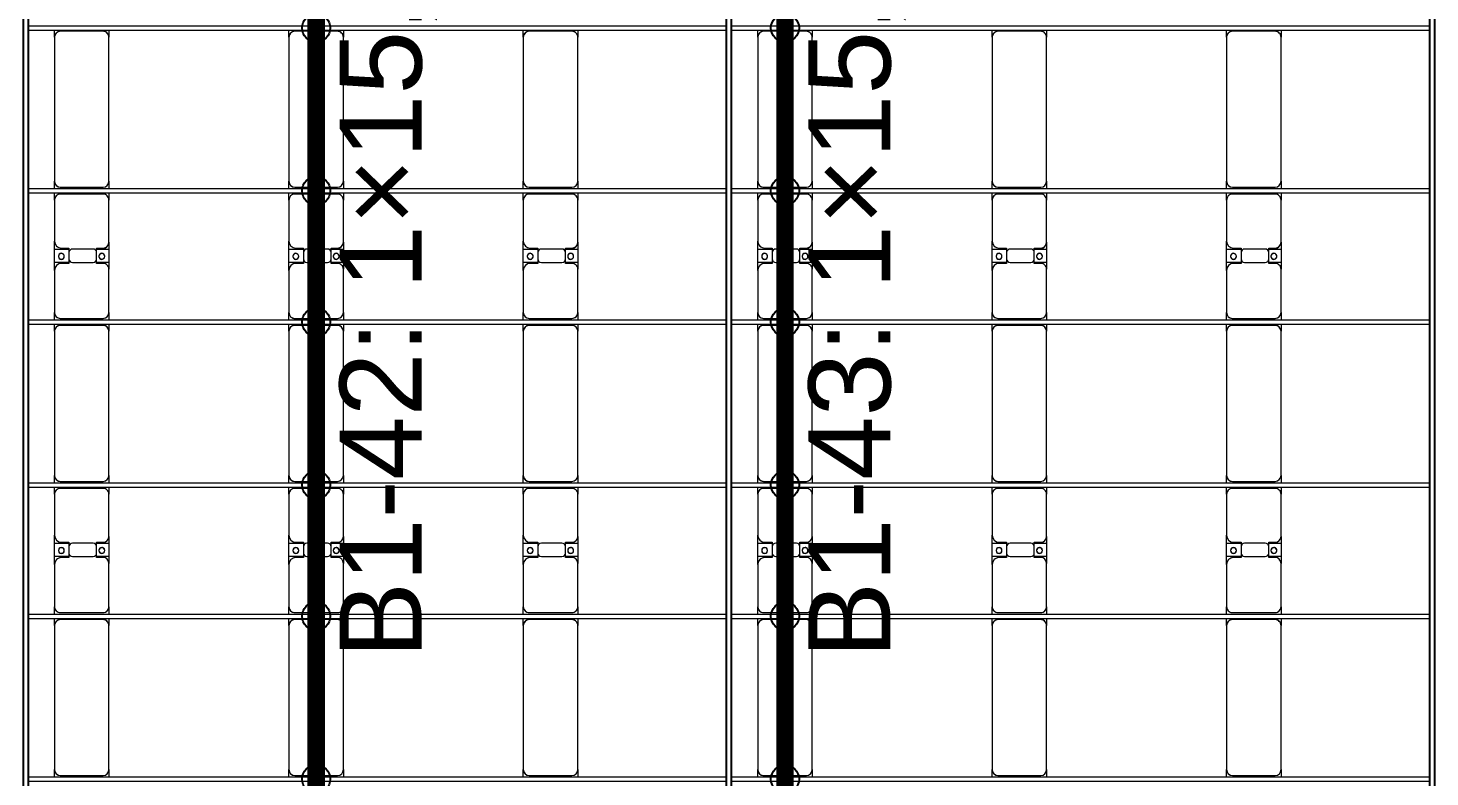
# Model space of a CAD drawing. Header units: millimetres. Extents: x -496478 to -186190, y -204059 to -87354.
# Drawn here: x -483192 to -471231, y -137444 to -131054 of the extents above; entities that cross this region are included whole.
import ezdxf

# ---------------------------------------------------------------- set-up
doc = ezdxf.new("R2010")
doc.units = ezdxf.units.MM
for name, color, linetype, lineweight in [('A-DETL-MBND', 5, 'Continuous', 9), ('A-GENM', 13, 'Continuous', 9), ('S-BEAM', 12, 'Continuous', 9)]:
    doc.layers.add(name, color=color, linetype=linetype, lineweight=lineweight)
doc.layers.add('GC-GHI CHU', color=2, linetype='Continuous')
doc.layers.add('GC-HOP 40x60 GIA CUONG', color=1, linetype='Continuous')
doc.styles.add('GC_VN', font='arial.ttf')

# ---------------------------------------------------------------- blocks, each defined once
blk = doc.blocks.new('Dầm C52 - Dầm C52-24978-BỐ TRÍ KHUNG KẾT CẤU BÈ PIN 01')
at = {"layer": 'S-BEAM', "color": 1}
for p, q in [((81389, 20), (87349, 20)), ((87389, 20), (93349, 20)), ((87349, -20), (81389, -20)), ((93349, -20), (87389, -20))]:
    blk.add_line(p, q, dxfattribs=at)
blk = doc.blocks.new('Dai phao do pin - DẢI PHAO ĐỠ PIN-V111-BỐ TRÍ KHUNG KẾT CẤU BÈ PIN 01')
at = {"layer": 'A-DETL-MBND', "color": 8}
for p, q in [((59558, 242), (59620, 242)), ((60850, 242), (59620, 242)), ((60850, 242), (60908, 242)), ((60948, 242), (61010, 242)), ((61370, 242), (61010, 242)), ((61370, 242), (61552, 242)), ((61438, 242), (61620, 242)), ((61438, 118), (61438, 242)), ((61552, 242), (61552, 118)), ((61970, 242), (61620, 242)), ((61970, 242), (62028, 242)), ((62068, 242), (62130, 242)), ((63360, 242), (62130, 242)), ((63360, 242), (63418, 242)), ((63458, 242), (63520, 242)), ((63880, 242), (63520, 242)), ((63880, 242), (64062, 242)), ((63948, 242), (64130, 242)), ((63948, 118), (63948, 242)), ((64062, 242), (64062, 118)), ((64480, 242), (64130, 242)), ((64480, 242), (64538, 242)), ((64578, 242), (64640, 242)), ((65870, 242), (64640, 242)), ((65870, 242), (65928, 242)), ((59570, 192), (59570, -173)), ((60900, -173), (60900, 192)), ((60960, 192), (60960, -173)), ((61430, 118), (61430, 182)), ((61560, 182), (61560, 118)), ((62020, -173), (62020, 192)), ((62080, 192), (62080, -173)), ((63410, -173), (63410, 192)), ((63470, 192), (63470, -173)), ((63940, 118), (63940, 182)), ((64070, 182), (64070, 118)), ((64530, -173), (64530, 192)), ((64590, 192), (64590, -173)), ((65920, -173), (65920, 192)), ((61522, 118), (61430, 118)), ((61438, 88), (61438, -88)), ((61560, 118), (61468, 118)), ((61552, -88), (61552, 88)), ((64032, 118), (63940, 118)), ((63948, 88), (63948, -88)), ((64070, 118), (63978, 118)), ((64062, -88), (64062, 88)), ((61430, -173), (61430, -118)), ((61430, -118), (61522, -118)), ((61438, -223), (61438, -118)), ((61468, -118), (61560, -118)), ((61552, -118), (61552, -223)), ((61560, -118), (61560, -173)), ((63940, -173), (63940, -118)), ((63940, -118), (64032, -118)), ((63948, -223), (63948, -118)), ((63978, -118), (64070, -118)), ((64062, -118), (64062, -223)), ((64070, -118), (64070, -173)), ((59620, -223), (59558, -223)), ((59620, -223), (60850, -223)), ((60908, -223), (60850, -223)), ((61010, -223), (60948, -223)), ((61010, -223), (61380, -223)), ((61552, -223), (61380, -223)), ((61610, -223), (61438, -223)), ((61610, -223), (61970, -223)), ((62028, -223), (61970, -223)), ((62130, -223), (62068, -223)), ((62130, -223), (63360, -223)), ((63418, -223), (63360, -223)), ((63520, -223), (63458, -223)), ((63520, -223), (63890, -223)), ((64062, -223), (63890, -223)), ((64120, -223), (63948, -223)), ((64120, -223), (64480, -223)), ((64538, -223), (64480, -223)), ((64640, -223), (64578, -223)), ((64640, -223), (65870, -223)), ((65928, -223), (65870, -223))]:
    blk.add_line(p, q, dxfattribs=at)
for centre, radius, start, end in [((59620, 192), 50, 90, 180), ((59620, 192), 50, 105, 180), ((60850, 192), 50, 0, 90), ((60850, 192), 50, 15, 90), ((61010, 192), 50, 90, 180), ((61370, 182), 60, 0, 90), ((61620, 182), 60, 90, 180), ((61970, 192), 50, 0, 90), ((62130, 192), 50, 90, 180), ((62130, 192), 50, 105, 180), ((63360, 192), 50, 0, 90), ((63360, 192), 50, 45, 90), ((63520, 192), 50, 90, 180), ((63880, 182), 60, 0, 90), ((64130, 182), 60, 90, 180), ((64480, 192), 50, 0, 90), ((64640, 192), 50, 90, 180), ((64640, 192), 50, 105, 180), ((65870, 192), 50, 0, 90), ((65870, 192), 50, 15, 90), ((61010, 192), 50, 135, 176.4893), ((61370, 182), 60, 0, 45), ((61489, 183), 25, 360, 180), ((61489, 183), 25, 180, 360), ((61491, 183), 25, 0, 180), ((61491, 183), 25, 180, 360), ((61491, 183), 25, 180, 195), ((61620, 182), 60, 135, 180), ((61970, 192), 50, 0, 45), ((63360, 192), 50, 15, 41.9136), ((63520, 192), 50, 135, 176.5279), ((63880, 182), 60, 0, 45), ((63999, 183), 25, 0, 180), ((63999, 183), 25, 180, 360), ((64001, 183), 25, 0, 180), ((64001, 183), 25, 180, 0), ((64001, 183), 25, 180, 195), ((64130, 182), 60, 135, 180), ((64480, 192), 50, 0, 45), ((61468, 88), 30, 90, 180), ((61522, 88), 30, 0, 90), ((63978, 88), 30, 90, 180), ((64032, 88), 30, 0, 90), ((61468, -88), 30, 180, 270), ((61522, -88), 30, 270, 0), ((63978, -88), 30, 180, 270), ((64032, -88), 30, 270, 0), ((59620, -173), 50, 180, 270), ((59620, -173), 50, 180, 270), ((60850, -173), 50, 270, 0), ((60850, -173), 50, 285, 0), ((61010, -173), 50, 180, 270), ((61010, -173), 50, 180, 225), ((61380, -173), 50, 270, 360), ((61380, -173), 50, 315, 0), ((61489, -162), 25, 360, 180), ((61489, -162), 25, 180, 360), ((61491, -162), 25, 0, 180), ((61491, -162), 25, 120, 180), ((61491, -162), 25, 180, 0), ((61491, -162), 25, 75, 105), ((61489, -162), 25, 75, 90), ((61489, -162), 25, 30, 45), ((61489, -162), 25, 360, 15), ((61610, -173), 50, 180, 270), ((61610, -173), 50, 180, 225), ((61970, -173), 50, 270, 0), ((61970, -173), 50, 315, 0), ((62130, -173), 50, 180, 270), ((62130, -173), 50, 180, 270), ((63360, -173), 50, 270, 360), ((63360, -173), 50, 285, 315), ((63360, -173), 50, 318.0756, 360), ((63520, -173), 50, 180, 270), ((63520, -173), 50, 180, 225), ((63890, -173), 50, 270, 0), ((63890, -173), 50, 315, 0), ((63999, -162), 25, 0, 180), ((63999, -162), 25, 180, 0), ((64001, -162), 25, 0, 180), ((64001, -162), 25, 120, 180), ((64001, -162), 25, 180, 360), ((64001, -162), 25, 75, 105), ((63999, -162), 25, 75, 90), ((63999, -162), 25, 30, 45), ((63999, -162), 25, 0, 15), ((64120, -173), 50, 180, 270), ((64120, -173), 50, 180, 225), ((64480, -173), 50, 270, 0), ((64480, -173), 50, 315, 0), ((64640, -173), 50, 180, 270), ((64640, -173), 50, 180, 270), ((65870, -173), 50, 270, 0), ((65870, -173), 50, 285, 0)]:
    blk.add_arc(centre, radius, start, end, dxfattribs=at)
blk = doc.blocks.new('Dai phao do pin - DẢI PHAO ĐỠ PIN-V112-BỐ TRÍ KHUNG KẾT CẤU BÈ PIN 01')
at = {"layer": 'A-DETL-MBND', "color": 8}
for p, q in [((59558, 242), (59620, 242)), ((60850, 242), (59620, 242)), ((60850, 242), (60908, 242)), ((60948, 242), (61010, 242)), ((61370, 242), (61010, 242)), ((61370, 242), (61552, 242)), ((61438, 242), (61620, 242)), ((61438, 118), (61438, 242)), ((61552, 242), (61552, 118)), ((61970, 242), (61620, 242)), ((61970, 242), (62028, 242)), ((62068, 242), (62130, 242)), ((63360, 242), (62130, 242)), ((63360, 242), (63418, 242)), ((63458, 242), (63520, 242)), ((63880, 242), (63520, 242)), ((63880, 242), (64062, 242)), ((63948, 242), (64130, 242)), ((63948, 118), (63948, 242)), ((64062, 242), (64062, 118)), ((64480, 242), (64130, 242)), ((64480, 242), (64538, 242)), ((64578, 242), (64640, 242)), ((65870, 242), (64640, 242)), ((65870, 242), (65928, 242)), ((59570, 192), (59570, -173)), ((60900, -173), (60900, 192)), ((60960, 192), (60960, -173)), ((61430, 118), (61430, 182)), ((61560, 182), (61560, 118)), ((62020, -173), (62020, 192)), ((62080, 192), (62080, -173)), ((63410, -173), (63410, 192)), ((63470, 192), (63470, -173)), ((63940, 118), (63940, 182)), ((64070, 182), (64070, 118)), ((64530, -173), (64530, 192)), ((64590, 192), (64590, -173)), ((65920, -173), (65920, 192)), ((61522, 118), (61430, 118)), ((61438, 88), (61438, -88)), ((61560, 118), (61468, 118)), ((61552, -88), (61552, 88)), ((64032, 118), (63940, 118)), ((63948, 88), (63948, -88)), ((64070, 118), (63978, 118)), ((64062, -88), (64062, 88)), ((61430, -173), (61430, -118)), ((61430, -118), (61522, -118)), ((61438, -223), (61438, -118)), ((61468, -118), (61560, -118)), ((61552, -118), (61552, -223)), ((61560, -118), (61560, -173)), ((63940, -173), (63940, -118)), ((63940, -118), (64032, -118)), ((63948, -223), (63948, -118)), ((63978, -118), (64070, -118)), ((64062, -118), (64062, -223)), ((64070, -118), (64070, -173)), ((59620, -223), (59558, -223)), ((59620, -223), (60850, -223)), ((60908, -223), (60850, -223)), ((61010, -223), (60948, -223)), ((61010, -223), (61380, -223)), ((61552, -223), (61380, -223)), ((61610, -223), (61438, -223)), ((61610, -223), (61970, -223)), ((62028, -223), (61970, -223)), ((62130, -223), (62068, -223)), ((62130, -223), (63360, -223)), ((63418, -223), (63360, -223)), ((63520, -223), (63458, -223)), ((63520, -223), (63890, -223)), ((64062, -223), (63890, -223)), ((64120, -223), (63948, -223)), ((64120, -223), (64480, -223)), ((64538, -223), (64480, -223)), ((64640, -223), (64578, -223)), ((64640, -223), (65870, -223)), ((65928, -223), (65870, -223))]:
    blk.add_line(p, q, dxfattribs=at)
for centre, radius, start, end in [((59620, 192), 50, 90, 180), ((59620, 192), 50, 105, 180), ((60850, 192), 50, 0, 90), ((60850, 192), 50, 15, 90), ((61010, 192), 50, 90, 180), ((61370, 182), 60, 0, 90), ((61620, 182), 60, 90, 180), ((61970, 192), 50, 0, 90), ((62130, 192), 50, 90, 180), ((62130, 192), 50, 105, 180), ((63360, 192), 50, 0, 90), ((63360, 192), 50, 45, 90), ((63520, 192), 50, 90, 180), ((63880, 182), 60, 0, 90), ((64130, 182), 60, 90, 180), ((64480, 192), 50, 0, 90), ((64640, 192), 50, 90, 180), ((64640, 192), 50, 105, 180), ((65870, 192), 50, 0, 90), ((65870, 192), 50, 15, 90), ((61010, 192), 50, 135, 180), ((61370, 182), 60, 0, 45), ((61489, 183), 25, 360, 180), ((61489, 183), 25, 180, 360), ((61491, 183), 25, 0, 180), ((61491, 183), 25, 180, 360), ((61491, 183), 25, 180, 195), ((61620, 182), 60, 135, 180), ((61970, 192), 50, 0, 45), ((63360, 192), 50, 15, 41.8637), ((63520, 192), 50, 135, 180), ((63880, 182), 60, 0, 45), ((63999, 183), 25, 0, 180), ((63999, 183), 25, 180, 360), ((64001, 183), 25, 0, 180), ((64001, 183), 25, 180, 0), ((64001, 183), 25, 180, 195), ((64130, 182), 60, 135, 180), ((64480, 192), 50, 0, 45), ((61468, 88), 30, 90, 180), ((61522, 88), 30, 0, 90), ((63978, 88), 30, 90, 180), ((64032, 88), 30, 0, 90), ((61468, -88), 30, 180, 270), ((61522, -88), 30, 270, 0), ((63978, -88), 30, 180, 270), ((64032, -88), 30, 270, 0), ((59620, -173), 50, 180, 270), ((59620, -173), 50, 180, 270), ((60850, -173), 50, 270, 0), ((60850, -173), 50, 285, 0), ((61010, -173), 50, 180, 270), ((61010, -173), 50, 180, 225), ((61380, -173), 50, 270, 360), ((61380, -173), 50, 315, 0), ((61489, -162), 25, 360, 180), ((61489, -162), 25, 180, 360), ((61491, -162), 25, 0, 180), ((61491, -162), 25, 120, 180), ((61491, -162), 25, 180, 0), ((61491, -162), 25, 75, 105), ((61489, -162), 25, 75, 90), ((61489, -162), 25, 30, 45), ((61489, -162), 25, 360, 15), ((61610, -173), 50, 180, 270), ((61610, -173), 50, 180, 225), ((61970, -173), 50, 270, 0), ((61970, -173), 50, 315, 0), ((62130, -173), 50, 180, 270), ((62130, -173), 50, 180, 270), ((63360, -173), 50, 270, 360), ((63360, -173), 50, 285, 315), ((63360, -173), 50, 318.1256, 360), ((63520, -173), 50, 180, 270), ((63520, -173), 50, 180, 225), ((63890, -173), 50, 270, 0), ((63890, -173), 50, 315, 0), ((63999, -162), 25, 0, 180), ((63999, -162), 25, 180, 0), ((64001, -162), 25, 0, 180), ((64001, -162), 25, 120, 180), ((64001, -162), 25, 180, 360), ((64001, -162), 25, 75, 105), ((63999, -162), 25, 75, 90), ((63999, -162), 25, 30, 45), ((63999, -162), 25, 0, 15), ((64120, -173), 50, 180, 270), ((64120, -173), 50, 180, 225), ((64480, -173), 50, 270, 0), ((64480, -173), 50, 315, 0), ((64640, -173), 50, 180, 270), ((64640, -173), 50, 180, 270), ((65870, -173), 50, 270, 0), ((65870, -173), 50, 285, 0)]:
    blk.add_arc(centre, radius, start, end, dxfattribs=at)
blk = doc.blocks.new('Dai phao do pin - DẢI PHAO ĐỠ PIN-V113-BỐ TRÍ KHUNG KẾT CẤU BÈ PIN 01')
at = {"layer": 'A-DETL-MBND', "color": 8}
for p, q in [((59558, 242), (59620, 242)), ((60850, 242), (59620, 242)), ((60850, 242), (60908, 242)), ((60948, 242), (61010, 242)), ((61370, 242), (61010, 242)), ((61370, 242), (61552, 242)), ((61438, 242), (61620, 242)), ((61438, 118), (61438, 242)), ((61552, 242), (61552, 118)), ((61970, 242), (61620, 242)), ((61970, 242), (62028, 242)), ((62068, 242), (62130, 242)), ((63360, 242), (62130, 242)), ((63360, 242), (63418, 242)), ((63458, 242), (63520, 242)), ((63880, 242), (63520, 242)), ((63880, 242), (64062, 242)), ((63948, 242), (64130, 242)), ((63948, 118), (63948, 242)), ((64062, 242), (64062, 118)), ((64480, 242), (64130, 242)), ((64480, 242), (64538, 242)), ((64578, 242), (64640, 242)), ((65870, 242), (64640, 242)), ((65870, 242), (65928, 242)), ((59570, 192), (59570, -173)), ((60900, -173), (60900, 192)), ((60960, 192), (60960, -173)), ((61430, 118), (61430, 182)), ((61560, 182), (61560, 118)), ((62020, -173), (62020, 192)), ((62080, 192), (62080, -173)), ((63410, -173), (63410, 192)), ((63470, 192), (63470, -173)), ((63940, 118), (63940, 182)), ((64070, 182), (64070, 118)), ((64530, -173), (64530, 192)), ((64590, 192), (64590, -173)), ((65920, -173), (65920, 192)), ((61522, 118), (61430, 118)), ((61438, 88), (61438, -88)), ((61560, 118), (61468, 118)), ((61552, -88), (61552, 88)), ((64032, 118), (63940, 118)), ((63948, 88), (63948, -88)), ((64070, 118), (63978, 118)), ((64062, -88), (64062, 88)), ((61430, -173), (61430, -118)), ((61430, -118), (61522, -118)), ((61438, -223), (61438, -118)), ((61468, -118), (61560, -118)), ((61552, -118), (61552, -223)), ((61560, -118), (61560, -173)), ((63940, -173), (63940, -118)), ((63940, -118), (64032, -118)), ((63948, -223), (63948, -118)), ((63978, -118), (64070, -118)), ((64062, -118), (64062, -223)), ((64070, -118), (64070, -173)), ((59620, -223), (59558, -223)), ((59620, -223), (60850, -223)), ((60908, -223), (60850, -223)), ((61010, -223), (60948, -223)), ((61010, -223), (61380, -223)), ((61552, -223), (61380, -223)), ((61610, -223), (61438, -223)), ((61610, -223), (61970, -223)), ((62028, -223), (61970, -223)), ((62130, -223), (62068, -223)), ((62130, -223), (63360, -223)), ((63418, -223), (63360, -223)), ((63520, -223), (63458, -223)), ((63520, -223), (63890, -223)), ((64062, -223), (63890, -223)), ((64120, -223), (63948, -223)), ((64120, -223), (64480, -223)), ((64538, -223), (64480, -223)), ((64640, -223), (64578, -223)), ((64640, -223), (65870, -223)), ((65928, -223), (65870, -223))]:
    blk.add_line(p, q, dxfattribs=at)
for centre, radius, start, end in [((59620, 192), 50, 90, 180), ((59620, 192), 50, 105, 158.9404), ((60850, 192), 50, 0, 90), ((60850, 192), 50, 21.0378, 90), ((61010, 192), 50, 90, 180), ((61370, 182), 60, 0, 90), ((61620, 182), 60, 90, 180), ((61970, 192), 50, 0, 90), ((62130, 192), 50, 90, 180), ((62130, 192), 50, 105, 158.9817), ((63360, 192), 50, 0, 90), ((63360, 192), 50, 45, 90), ((63520, 192), 50, 90, 180), ((63880, 182), 60, 0, 90), ((64130, 182), 60, 90, 180), ((64480, 192), 50, 0, 90), ((64640, 192), 50, 90, 180), ((64640, 192), 50, 105, 159.0231), ((65870, 192), 50, 0, 90), ((65870, 192), 50, 20.9551, 90), ((59620, 192), 50, 165, 180), ((61010, 192), 50, 135, 180), ((61370, 182), 60, 0, 45), ((61489, 183), 25, 360, 180), ((61489, 183), 25, 180, 360), ((61491, 183), 25, 0, 180), ((61491, 183), 25, 180, 360), ((61491, 183), 25, 180, 195), ((61620, 182), 60, 135, 180), ((61970, 192), 50, 0, 45), ((62130, 192), 50, 165, 180), ((63360, 192), 50, 20.9965, 41.8137), ((63520, 192), 50, 135, 180), ((63880, 182), 60, 0, 45), ((63999, 183), 25, 0, 180), ((63999, 183), 25, 180, 360), ((64001, 183), 25, 0, 180), ((64001, 183), 25, 180, 0), ((64001, 183), 25, 180, 195), ((64130, 182), 60, 135, 180), ((64480, 192), 50, 0, 45), ((64640, 192), 50, 165, 180), ((61468, 88), 30, 90, 180), ((61522, 88), 30, 0, 90), ((63978, 88), 30, 90, 180), ((64032, 88), 30, 0, 90), ((61468, -88), 30, 180, 270), ((61522, -88), 30, 270, 0), ((63978, -88), 30, 180, 270), ((64032, -88), 30, 270, 0), ((59620, -173), 50, 180, 270), ((59620, -173), 50, 180, 270), ((60850, -173), 50, 270, 0), ((60850, -173), 50, 285, 0), ((61010, -173), 50, 180, 270), ((61010, -173), 50, 180, 225), ((61380, -173), 50, 270, 360), ((61380, -173), 50, 315, 0), ((61489, -162), 25, 360, 180), ((61489, -162), 25, 180, 360), ((61491, -162), 25, 0, 180), ((61491, -162), 25, 120, 180), ((61491, -162), 25, 180, 0), ((61491, -162), 25, 75, 105), ((61489, -162), 25, 75, 90), ((61489, -162), 25, 30, 45), ((61489, -162), 25, 360, 15), ((61610, -173), 50, 180, 270), ((61610, -173), 50, 180, 225), ((61970, -173), 50, 270, 0), ((61970, -173), 50, 315, 0), ((62130, -173), 50, 180, 270), ((62130, -173), 50, 180, 270), ((63360, -173), 50, 270, 360), ((63360, -173), 50, 285, 315), ((63360, -173), 50, 318.1756, 360), ((63520, -173), 50, 180, 270), ((63520, -173), 50, 180, 225), ((63890, -173), 50, 270, 0), ((63890, -173), 50, 315, 0), ((63999, -162), 25, 0, 180), ((63999, -162), 25, 180, 0), ((64001, -162), 25, 0, 180), ((64001, -162), 25, 120, 180), ((64001, -162), 25, 180, 360), ((64001, -162), 25, 75, 105), ((63999, -162), 25, 75, 90), ((63999, -162), 25, 30, 45), ((63999, -162), 25, 0, 15), ((64120, -173), 50, 180, 270), ((64120, -173), 50, 180, 225), ((64480, -173), 50, 270, 0), ((64480, -173), 50, 315, 0), ((64640, -173), 50, 180, 270), ((64640, -173), 50, 180, 270), ((65870, -173), 50, 270, 0), ((65870, -173), 50, 285, 0)]:
    blk.add_arc(centre, radius, start, end, dxfattribs=at)
blk = doc.blocks.new('Dai phao do pin - DẢI PHAO ĐỠ PIN-V114-BỐ TRÍ KHUNG KẾT CẤU BÈ PIN 01')
at = {"layer": 'A-DETL-MBND', "color": 8}
for p, q in [((59558, 242), (59620, 242)), ((60850, 242), (59620, 242)), ((60850, 242), (60908, 242)), ((60948, 242), (61010, 242)), ((61370, 242), (61010, 242)), ((61370, 242), (61552, 242)), ((61438, 242), (61620, 242)), ((61438, 118), (61438, 242)), ((61552, 242), (61552, 118)), ((61970, 242), (61620, 242)), ((61970, 242), (62028, 242)), ((62068, 242), (62130, 242)), ((63360, 242), (62130, 242)), ((63360, 242), (63418, 242)), ((63458, 242), (63520, 242)), ((63880, 242), (63520, 242)), ((63880, 242), (64062, 242)), ((63948, 242), (64130, 242)), ((63948, 118), (63948, 242)), ((64062, 242), (64062, 118)), ((64480, 242), (64130, 242)), ((64480, 242), (64538, 242)), ((64578, 242), (64640, 242)), ((65870, 242), (64640, 242)), ((65870, 242), (65928, 242)), ((59570, 192), (59570, -173)), ((60900, -173), (60900, 192)), ((60960, 192), (60960, -173)), ((61430, 118), (61430, 182)), ((61560, 182), (61560, 118)), ((62020, -173), (62020, 192)), ((62080, 192), (62080, -173)), ((63410, -173), (63410, 192)), ((63470, 192), (63470, -173)), ((63940, 118), (63940, 182)), ((64070, 182), (64070, 118)), ((64530, -173), (64530, 192)), ((64590, 192), (64590, -173)), ((65920, -173), (65920, 192)), ((61522, 118), (61430, 118)), ((61438, 88), (61438, -88)), ((61560, 118), (61468, 118)), ((61552, -88), (61552, 88)), ((64032, 118), (63940, 118)), ((63948, 88), (63948, -88)), ((64070, 118), (63978, 118)), ((64062, -88), (64062, 88)), ((61430, -173), (61430, -118)), ((61430, -118), (61522, -118)), ((61438, -223), (61438, -118)), ((61468, -118), (61560, -118)), ((61552, -118), (61552, -223)), ((61560, -118), (61560, -173)), ((63940, -173), (63940, -118)), ((63940, -118), (64032, -118)), ((63948, -223), (63948, -118)), ((63978, -118), (64070, -118)), ((64062, -118), (64062, -223)), ((64070, -118), (64070, -173)), ((59620, -223), (59558, -223)), ((59620, -223), (60850, -223)), ((60908, -223), (60850, -223)), ((61010, -223), (60948, -223)), ((61010, -223), (61380, -223)), ((61552, -223), (61380, -223)), ((61610, -223), (61438, -223)), ((61610, -223), (61970, -223)), ((62028, -223), (61970, -223)), ((62130, -223), (62068, -223)), ((62130, -223), (63360, -223)), ((63418, -223), (63360, -223)), ((63520, -223), (63458, -223)), ((63520, -223), (63890, -223)), ((64062, -223), (63890, -223)), ((64120, -223), (63948, -223)), ((64120, -223), (64480, -223)), ((64538, -223), (64480, -223)), ((64640, -223), (64578, -223)), ((64640, -223), (65870, -223)), ((65928, -223), (65870, -223))]:
    blk.add_line(p, q, dxfattribs=at)
for centre, radius, start, end in [((59620, 192), 50, 90, 180), ((59620, 192), 50, 105, 180), ((60850, 192), 50, 0, 90), ((60850, 192), 50, 15, 90), ((61010, 192), 50, 90, 180), ((61370, 182), 60, 0, 90), ((61620, 182), 60, 90, 180), ((61970, 192), 50, 0, 90), ((62130, 192), 50, 90, 180), ((62130, 192), 50, 105, 180), ((63360, 192), 50, 0, 90), ((63360, 192), 50, 45, 90), ((63520, 192), 50, 90, 180), ((63880, 182), 60, 0, 90), ((64130, 182), 60, 90, 180), ((64480, 192), 50, 0, 90), ((64640, 192), 50, 90, 180), ((64640, 192), 50, 105, 180), ((65870, 192), 50, 0, 90), ((65870, 192), 50, 15, 90), ((61010, 192), 50, 135, 180), ((61370, 182), 60, 0, 45), ((61489, 183), 25, 360, 180), ((61489, 183), 25, 180, 360), ((61491, 183), 25, 0, 180), ((61491, 183), 25, 180, 360), ((61491, 183), 25, 180, 195), ((61620, 182), 60, 135, 180), ((61970, 192), 50, 0, 45), ((63360, 192), 50, 15, 41.7637), ((63520, 192), 50, 135, 180), ((63880, 182), 60, 0, 45), ((63999, 183), 25, 0, 180), ((63999, 183), 25, 180, 360), ((64001, 183), 25, 0, 180), ((64001, 183), 25, 180, 0), ((64001, 183), 25, 180, 195), ((64130, 182), 60, 135, 180), ((64480, 192), 50, 0, 45), ((61468, 88), 30, 90, 180), ((61522, 88), 30, 0, 90), ((63978, 88), 30, 90, 180), ((64032, 88), 30, 0, 90), ((61468, -88), 30, 180, 270), ((61522, -88), 30, 270, 0), ((63978, -88), 30, 180, 270), ((64032, -88), 30, 270, 0), ((59620, -173), 50, 180, 270), ((59620, -173), 50, 180, 270), ((60850, -173), 50, 270, 0), ((60850, -173), 50, 285, 0), ((61010, -173), 50, 180, 270), ((61010, -173), 50, 180, 225), ((61380, -173), 50, 270, 360), ((61380, -173), 50, 315, 0), ((61489, -162), 25, 360, 180), ((61489, -162), 25, 180, 360), ((61491, -162), 25, 0, 180), ((61491, -162), 25, 120, 180), ((61491, -162), 25, 180, 0), ((61491, -162), 25, 75, 105), ((61489, -162), 25, 75, 90), ((61489, -162), 25, 30, 45), ((61489, -162), 25, 360, 15), ((61610, -173), 50, 180, 270), ((61610, -173), 50, 180, 225), ((61970, -173), 50, 270, 0), ((61970, -173), 50, 315, 0), ((62130, -173), 50, 180, 270), ((62130, -173), 50, 180, 270), ((63360, -173), 50, 270, 360), ((63360, -173), 50, 285, 315), ((63360, -173), 50, 318.2255, 360), ((63520, -173), 50, 180, 270), ((63520, -173), 50, 180, 225), ((63890, -173), 50, 270, 0), ((63890, -173), 50, 315, 0), ((63999, -162), 25, 0, 180), ((63999, -162), 25, 180, 0), ((64001, -162), 25, 0, 180), ((64001, -162), 25, 120, 180), ((64001, -162), 25, 180, 360), ((64001, -162), 25, 75, 105), ((63999, -162), 25, 75, 90), ((63999, -162), 25, 30, 45), ((63999, -162), 25, 0, 15), ((64120, -173), 50, 180, 270), ((64120, -173), 50, 180, 225), ((64480, -173), 50, 270, 0), ((64480, -173), 50, 315, 0), ((64640, -173), 50, 180, 270), ((64640, -173), 50, 180, 270), ((65870, -173), 50, 270, 0), ((65870, -173), 50, 285, 0)]:
    blk.add_arc(centre, radius, start, end, dxfattribs=at)
blk = doc.blocks.new('Dai phao do pin - DẢI PHAO ĐỠ PIN-V115-BỐ TRÍ KHUNG KẾT CẤU BÈ PIN 01')
at = {"layer": 'A-DETL-MBND', "color": 8}
for p, q in [((59558, 242), (59620, 242)), ((60850, 242), (59620, 242)), ((60850, 242), (60908, 242)), ((60948, 242), (61010, 242)), ((61370, 242), (61010, 242)), ((61370, 242), (61552, 242)), ((61438, 242), (61620, 242)), ((61438, 118), (61438, 242)), ((61552, 242), (61552, 118)), ((61970, 242), (61620, 242)), ((61970, 242), (62028, 242)), ((62068, 242), (62130, 242)), ((63360, 242), (62130, 242)), ((63360, 242), (63418, 242)), ((63458, 242), (63520, 242)), ((63880, 242), (63520, 242)), ((63880, 242), (64062, 242)), ((63948, 242), (64130, 242)), ((63948, 118), (63948, 242)), ((64062, 242), (64062, 118)), ((64480, 242), (64130, 242)), ((64480, 242), (64538, 242)), ((64578, 242), (64640, 242)), ((65870, 242), (64640, 242)), ((65870, 242), (65928, 242)), ((59570, 192), (59570, -173)), ((60900, -173), (60900, 192)), ((60960, 192), (60960, -173)), ((61430, 118), (61430, 182)), ((61560, 182), (61560, 118)), ((62020, -173), (62020, 192)), ((62080, 192), (62080, -173)), ((63410, -173), (63410, 192)), ((63470, 192), (63470, -173)), ((63940, 118), (63940, 182)), ((64070, 182), (64070, 118)), ((64530, -173), (64530, 192)), ((64590, 192), (64590, -173)), ((65920, -173), (65920, 192)), ((61522, 118), (61430, 118)), ((61438, 88), (61438, -88)), ((61560, 118), (61468, 118)), ((61552, -88), (61552, 88)), ((64032, 118), (63940, 118)), ((63948, 88), (63948, -88)), ((64070, 118), (63978, 118)), ((64062, -88), (64062, 88)), ((61430, -173), (61430, -118)), ((61430, -118), (61522, -118)), ((61438, -223), (61438, -118)), ((61468, -118), (61560, -118)), ((61552, -118), (61552, -223)), ((61560, -118), (61560, -173)), ((63940, -173), (63940, -118)), ((63940, -118), (64032, -118)), ((63948, -223), (63948, -118)), ((63978, -118), (64070, -118)), ((64062, -118), (64062, -223)), ((64070, -118), (64070, -173)), ((59620, -223), (59558, -223)), ((59620, -223), (60850, -223)), ((60908, -223), (60850, -223)), ((61010, -223), (60948, -223)), ((61010, -223), (61380, -223)), ((61552, -223), (61380, -223)), ((61610, -223), (61438, -223)), ((61610, -223), (61970, -223)), ((62028, -223), (61970, -223)), ((62130, -223), (62068, -223)), ((62130, -223), (63360, -223)), ((63418, -223), (63360, -223)), ((63520, -223), (63458, -223)), ((63520, -223), (63890, -223)), ((64062, -223), (63890, -223)), ((64120, -223), (63948, -223)), ((64120, -223), (64480, -223)), ((64538, -223), (64480, -223)), ((64640, -223), (64578, -223)), ((64640, -223), (65870, -223)), ((65928, -223), (65870, -223))]:
    blk.add_line(p, q, dxfattribs=at)
for centre, radius, start, end in [((59620, 192), 50, 90, 180), ((59620, 192), 50, 105, 180), ((60850, 192), 50, 0, 90), ((60850, 192), 50, 45, 90), ((61010, 192), 50, 90, 180), ((61370, 182), 60, 0, 90), ((61620, 182), 60, 90, 180), ((61970, 192), 50, 0, 90), ((62130, 192), 50, 90, 180), ((62130, 192), 50, 105, 180), ((63360, 192), 50, 0, 90), ((63360, 192), 50, 45, 90), ((63520, 192), 50, 90, 180), ((63880, 182), 60, 0, 90), ((64130, 182), 60, 90, 180), ((64480, 192), 50, 0, 90), ((64640, 192), 50, 90, 180), ((64640, 192), 50, 105, 180), ((65870, 192), 50, 0, 90), ((65870, 192), 50, 15, 90), ((60850, 192), 50, 15, 40.9515), ((61010, 192), 50, 139.0501, 180), ((61370, 182), 60, 0, 45), ((61489, 183), 25, 360, 180), ((61489, 183), 25, 180, 360), ((61491, 183), 25, 0, 180), ((61491, 183), 25, 180, 360), ((61491, 183), 25, 180, 195), ((61620, 182), 60, 135, 180), ((61970, 192), 50, 0, 45), ((63360, 192), 50, 15, 41.7137), ((63520, 192), 50, 139.0982, 180), ((63880, 182), 60, 0, 45), ((63999, 183), 25, 0, 180), ((63999, 183), 25, 180, 360), ((64001, 183), 25, 0, 180), ((64001, 183), 25, 180, 0), ((64001, 183), 25, 180, 195), ((64130, 182), 60, 135, 180), ((64480, 192), 50, 0, 45), ((61468, 88), 30, 90, 180), ((61522, 88), 30, 0, 90), ((63978, 88), 30, 90, 180), ((64032, 88), 30, 0, 90), ((61468, -88), 30, 180, 270), ((61522, -88), 30, 270, 0), ((63978, -88), 30, 180, 270), ((64032, -88), 30, 270, 0), ((59620, -173), 50, 180, 270), ((59620, -173), 50, 180, 270), ((60850, -173), 50, 270, 0), ((60850, -173), 50, 285, 0), ((61010, -173), 50, 180, 270), ((61010, -173), 50, 180, 225), ((61380, -173), 50, 270, 360), ((61380, -173), 50, 315, 0), ((61489, -162), 25, 360, 180), ((61489, -162), 25, 180, 360), ((61491, -162), 25, 0, 180), ((61491, -162), 25, 120, 180), ((61491, -162), 25, 180, 0), ((61491, -162), 25, 75, 105), ((61489, -162), 25, 75, 90), ((61489, -162), 25, 30, 45), ((61489, -162), 25, 360, 15), ((61610, -173), 50, 180, 270), ((61610, -173), 50, 180, 225), ((61970, -173), 50, 270, 0), ((61970, -173), 50, 315, 0), ((62130, -173), 50, 180, 270), ((62130, -173), 50, 180, 270), ((63360, -173), 50, 270, 360), ((63360, -173), 50, 285, 315), ((63360, -173), 50, 318.2755, 360), ((63520, -173), 50, 180, 270), ((63520, -173), 50, 180, 225), ((63890, -173), 50, 270, 0), ((63890, -173), 50, 315, 0), ((63999, -162), 25, 0, 180), ((63999, -162), 25, 180, 0), ((64001, -162), 25, 0, 180), ((64001, -162), 25, 120, 180), ((64001, -162), 25, 180, 360), ((64001, -162), 25, 75, 105), ((63999, -162), 25, 75, 90), ((63999, -162), 25, 30, 45), ((63999, -162), 25, 0, 15), ((64120, -173), 50, 180, 270), ((64120, -173), 50, 180, 225), ((64480, -173), 50, 270, 0), ((64480, -173), 50, 315, 0), ((64640, -173), 50, 180, 270), ((64640, -173), 50, 180, 270), ((65870, -173), 50, 270, 0), ((65870, -173), 50, 285, 0)]:
    blk.add_arc(centre, radius, start, end, dxfattribs=at)
blk = doc.blocks.new('Dai phao do pin - DẢI PHAO ĐỠ PIN-V116-BỐ TRÍ KHUNG KẾT CẤU BÈ PIN 01')
at = {"layer": 'A-DETL-MBND', "color": 8}
for p, q in [((59558, 242), (59620, 242)), ((60850, 242), (59620, 242)), ((60850, 242), (60908, 242)), ((60948, 242), (61010, 242)), ((61370, 242), (61010, 242)), ((61370, 242), (61552, 242)), ((61438, 242), (61620, 242)), ((61438, 118), (61438, 242)), ((61552, 242), (61552, 118)), ((61970, 242), (61620, 242)), ((61970, 242), (62028, 242)), ((62068, 242), (62130, 242)), ((63360, 242), (62130, 242)), ((63360, 242), (63418, 242)), ((63458, 242), (63520, 242)), ((63880, 242), (63520, 242)), ((63880, 242), (64062, 242)), ((63948, 242), (64130, 242)), ((63948, 118), (63948, 242)), ((64062, 242), (64062, 118)), ((64480, 242), (64130, 242)), ((64480, 242), (64538, 242)), ((64578, 242), (64640, 242)), ((65870, 242), (64640, 242)), ((65870, 242), (65928, 242)), ((59570, 192), (59570, -173)), ((60900, -173), (60900, 192)), ((60960, 192), (60960, -173)), ((61430, 118), (61430, 182)), ((61560, 182), (61560, 118)), ((62020, -173), (62020, 192)), ((62080, 192), (62080, -173)), ((63410, -173), (63410, 192)), ((63470, 192), (63470, -173)), ((63940, 118), (63940, 182)), ((64070, 182), (64070, 118)), ((64530, -173), (64530, 192)), ((64590, 192), (64590, -173)), ((65920, -173), (65920, 192)), ((61522, 118), (61430, 118)), ((61438, 88), (61438, -88)), ((61560, 118), (61468, 118)), ((61552, -88), (61552, 88)), ((64032, 118), (63940, 118)), ((63948, 88), (63948, -88)), ((64070, 118), (63978, 118)), ((64062, -88), (64062, 88)), ((61430, -173), (61430, -118)), ((61430, -118), (61522, -118)), ((61438, -223), (61438, -118)), ((61468, -118), (61560, -118)), ((61552, -118), (61552, -223)), ((61560, -118), (61560, -173)), ((63940, -173), (63940, -118)), ((63940, -118), (64032, -118)), ((63948, -223), (63948, -118)), ((63978, -118), (64070, -118)), ((64062, -118), (64062, -223)), ((64070, -118), (64070, -173)), ((59620, -223), (59558, -223)), ((59620, -223), (60850, -223)), ((60908, -223), (60850, -223)), ((61010, -223), (60948, -223)), ((61010, -223), (61380, -223)), ((61552, -223), (61380, -223)), ((61610, -223), (61438, -223)), ((61610, -223), (61970, -223)), ((62028, -223), (61970, -223)), ((62130, -223), (62068, -223)), ((62130, -223), (63360, -223)), ((63418, -223), (63360, -223)), ((63520, -223), (63458, -223)), ((63520, -223), (63890, -223)), ((64062, -223), (63890, -223)), ((64120, -223), (63948, -223)), ((64120, -223), (64480, -223)), ((64538, -223), (64480, -223)), ((64640, -223), (64578, -223)), ((64640, -223), (65870, -223)), ((65928, -223), (65870, -223))]:
    blk.add_line(p, q, dxfattribs=at)
for centre, radius, start, end in [((59620, 192), 50, 90, 180), ((59620, 192), 50, 105, 180), ((60850, 192), 50, 0, 90), ((60850, 192), 50, 15, 90), ((61010, 192), 50, 90, 180), ((61370, 182), 60, 0, 90), ((61620, 182), 60, 90, 180), ((61970, 192), 50, 0, 90), ((62130, 192), 50, 90, 180), ((62130, 192), 50, 105, 180), ((63360, 192), 50, 0, 90), ((63360, 192), 50, 45, 90), ((63520, 192), 50, 90, 180), ((63880, 182), 60, 0, 90), ((64130, 182), 60, 90, 180), ((64480, 192), 50, 0, 90), ((64640, 192), 50, 90, 180), ((64640, 192), 50, 105, 180), ((65870, 192), 50, 0, 90), ((65870, 192), 50, 15, 90), ((61010, 192), 50, 135, 180), ((61370, 182), 60, 0, 45), ((61489, 183), 25, 360, 180), ((61489, 183), 25, 180, 360), ((61491, 183), 25, 0, 180), ((61491, 183), 25, 180, 360), ((61491, 183), 25, 180, 195), ((61620, 182), 60, 135, 180), ((61970, 192), 50, 0, 45), ((63360, 192), 50, 15, 41.6637), ((63520, 192), 50, 135, 180), ((63880, 182), 60, 0, 45), ((63999, 183), 25, 0, 180), ((63999, 183), 25, 180, 360), ((64001, 183), 25, 0, 180), ((64001, 183), 25, 180, 0), ((64001, 183), 25, 180, 195), ((64130, 182), 60, 135, 180), ((64480, 192), 50, 0, 45), ((61468, 88), 30, 90, 180), ((61522, 88), 30, 0, 90), ((63978, 88), 30, 90, 180), ((64032, 88), 30, 0, 90), ((61468, -88), 30, 180, 270), ((61522, -88), 30, 270, 0), ((63978, -88), 30, 180, 270), ((64032, -88), 30, 270, 0), ((59620, -173), 50, 180, 270), ((59620, -173), 50, 180, 270), ((60850, -173), 50, 270, 0), ((60850, -173), 50, 285, 0), ((61010, -173), 50, 180, 270), ((61010, -173), 50, 180, 225), ((61380, -173), 50, 270, 360), ((61380, -173), 50, 315, 0), ((61489, -162), 25, 360, 180), ((61489, -162), 25, 180, 360), ((61491, -162), 25, 0, 180), ((61491, -162), 25, 120, 180), ((61491, -162), 25, 180, 0), ((61491, -162), 25, 75, 105), ((61489, -162), 25, 75, 90), ((61489, -162), 25, 30, 45), ((61489, -162), 25, 360, 15), ((61610, -173), 50, 180, 270), ((61610, -173), 50, 180, 225), ((61970, -173), 50, 270, 0), ((61970, -173), 50, 315, 0), ((62130, -173), 50, 180, 270), ((62130, -173), 50, 180, 270), ((63360, -173), 50, 270, 360), ((63360, -173), 50, 285, 315), ((63360, -173), 50, 318.3255, 360), ((63520, -173), 50, 180, 270), ((63520, -173), 50, 180, 225), ((63890, -173), 50, 270, 0), ((63890, -173), 50, 315, 0), ((63999, -162), 25, 0, 180), ((63999, -162), 25, 180, 0), ((64001, -162), 25, 0, 180), ((64001, -162), 25, 120, 180), ((64001, -162), 25, 180, 360), ((64001, -162), 25, 75, 105), ((63999, -162), 25, 75, 90), ((63999, -162), 25, 30, 45), ((63999, -162), 25, 0, 15), ((64120, -173), 50, 180, 270), ((64120, -173), 50, 180, 225), ((64480, -173), 50, 270, 0), ((64480, -173), 50, 315, 0), ((64640, -173), 50, 180, 270), ((64640, -173), 50, 180, 270), ((65870, -173), 50, 270, 0), ((65870, -173), 50, 285, 0)]:
    blk.add_arc(centre, radius, start, end, dxfattribs=at)
blk = doc.blocks.new('Dầm C52 - Hộp 40x60-25870-BỐ TRÍ KHUNG KẾT CẤU BÈ PIN 01')
at = {"layer": 'S-BEAM', "color": 3, "lineweight": 25}
for p, q in [((-37172, 20), (37172, 20)), ((37172, -20), (-37172, -20))]:
    blk.add_line(p, q, dxfattribs=at)
blk = doc.blocks.new('HOBANMONG_BEPIN 1_rvt-1-BỐ TRÍ KHUNG KẾT CẤU BÈ PIN 01')
at = {"layer": 'A-GENM', "lineweight": 9, "rotation": 90.00075860989342}
for name, p in [('Dai phao do pin - DẢI PHAO ĐỠ PIN-V116-BỐ TRÍ KHUNG KẾT CẤU BÈ PIN 01', (-482724, -197002)), ('Dai phao do pin - DẢI PHAO ĐỠ PIN-V115-BỐ TRÍ KHUNG KẾT CẤU BÈ PIN 01', (-480724, -197002)), ('Dai phao do pin - DẢI PHAO ĐỠ PIN-V114-BỐ TRÍ KHUNG KẾT CẤU BÈ PIN 01', (-478724, -197002)), ('Dai phao do pin - DẢI PHAO ĐỠ PIN-V113-BỐ TRÍ KHUNG KẾT CẤU BÈ PIN 01', (-476724, -197002)), ('Dai phao do pin - DẢI PHAO ĐỠ PIN-V112-BỐ TRÍ KHUNG KẾT CẤU BÈ PIN 01', (-474724, -197002)), ('Dai phao do pin - DẢI PHAO ĐỠ PIN-V111-BỐ TRÍ KHUNG KẾT CẤU BÈ PIN 01', (-472724, -197002))]:
    blk.add_blockref(name, p, dxfattribs=at)
at = {"layer": 'S-BEAM', "lineweight": 9}
for name, p, rotation in [('Dầm C52 - Hộp 40x60-25870-BỐ TRÍ KHUNG KẾT CẤU BÈ PIN 01', (-483212, -162580), 90.00075860989166), ('Dầm C52 - Hộp 40x60-25870-BỐ TRÍ KHUNG KẾT CẤU BÈ PIN 01', (-477212, -162580), 90.00075860989166), ('Dầm C52 - Hộp 40x60-25870-BỐ TRÍ KHUNG KẾT CẤU BÈ PIN 01', (-471212, -162579), 90.00075860989166), ('Dầm C52 - Dầm C52-24978-BỐ TRÍ KHUNG KẾT CẤU BÈ PIN 01', (-389843, -131053), 180.0007586094741), ('Dầm C52 - Dầm C52-24978-BỐ TRÍ KHUNG KẾT CẤU BÈ PIN 01', (-389843, -132443), 180.0007586094741), ('Dầm C52 - Dầm C52-24978-BỐ TRÍ KHUNG KẾT CẤU BÈ PIN 01', (-389843, -133563), 180.0007586094741), ('Dầm C52 - Dầm C52-24978-BỐ TRÍ KHUNG KẾT CẤU BÈ PIN 01', (-389843, -134953), 180.0007586094741), ('Dầm C52 - Dầm C52-24978-BỐ TRÍ KHUNG KẾT CẤU BÈ PIN 01', (-389843, -136073), 180.0007586094741), ('Dầm C52 - Dầm C52-24978-BỐ TRÍ KHUNG KẾT CẤU BÈ PIN 01', (-389843, -137463), 180.0007586094741)]:
    blk.add_blockref(name, p, dxfattribs=dict(at, rotation=rotation))

msp = doc.modelspace()

# ---------------------------------------------------------------- linework, layer by layer
at = {"layer": 'GC-HOP 40x60 GIA CUONG', "const_width": 150}
for points in [[(-480734, -140933), (-480734, -125933)], [(-476734, -140933), (-476734, -125933)]]:
    msp.add_lwpolyline(points, dxfattribs=at)
at = {"layer": 'GC-HOP 40x60 GIA CUONG'}
for centre in [(-480734, -131053), (-476734, -131053), (-480734, -132443), (-476734, -132443), (-480734, -133563), (-476734, -133563), (-480734, -134953), (-476734, -134953), (-480734, -136073), (-476734, -136073), (-480734, -137463), (-476734, -137463)]:
    msp.add_circle(centre, 120, dxfattribs=at)

# ---------------------------------------------------------------- block references
at = {"lineweight": 5}
msp.add_blockref('HOBANMONG_BEPIN 1_rvt-1-BỐ TRÍ KHUNG KẾT CẤU BÈ PIN 01', (0, 0), dxfattribs=at)

# ---------------------------------------------------------------- texts
at = {"layer": 'GC-GHI CHU', "style": 'GC_VN'}
for s, p in [('B1-42: 1×15,0 m', (-479834, -136433)), ('B1-43: 1×15,0 m', (-475834, -136433))]:
    msp.add_text(s, height=700, rotation=90, dxfattribs=at).set_placement(p)

doc.saveas('drawing.dxf')
